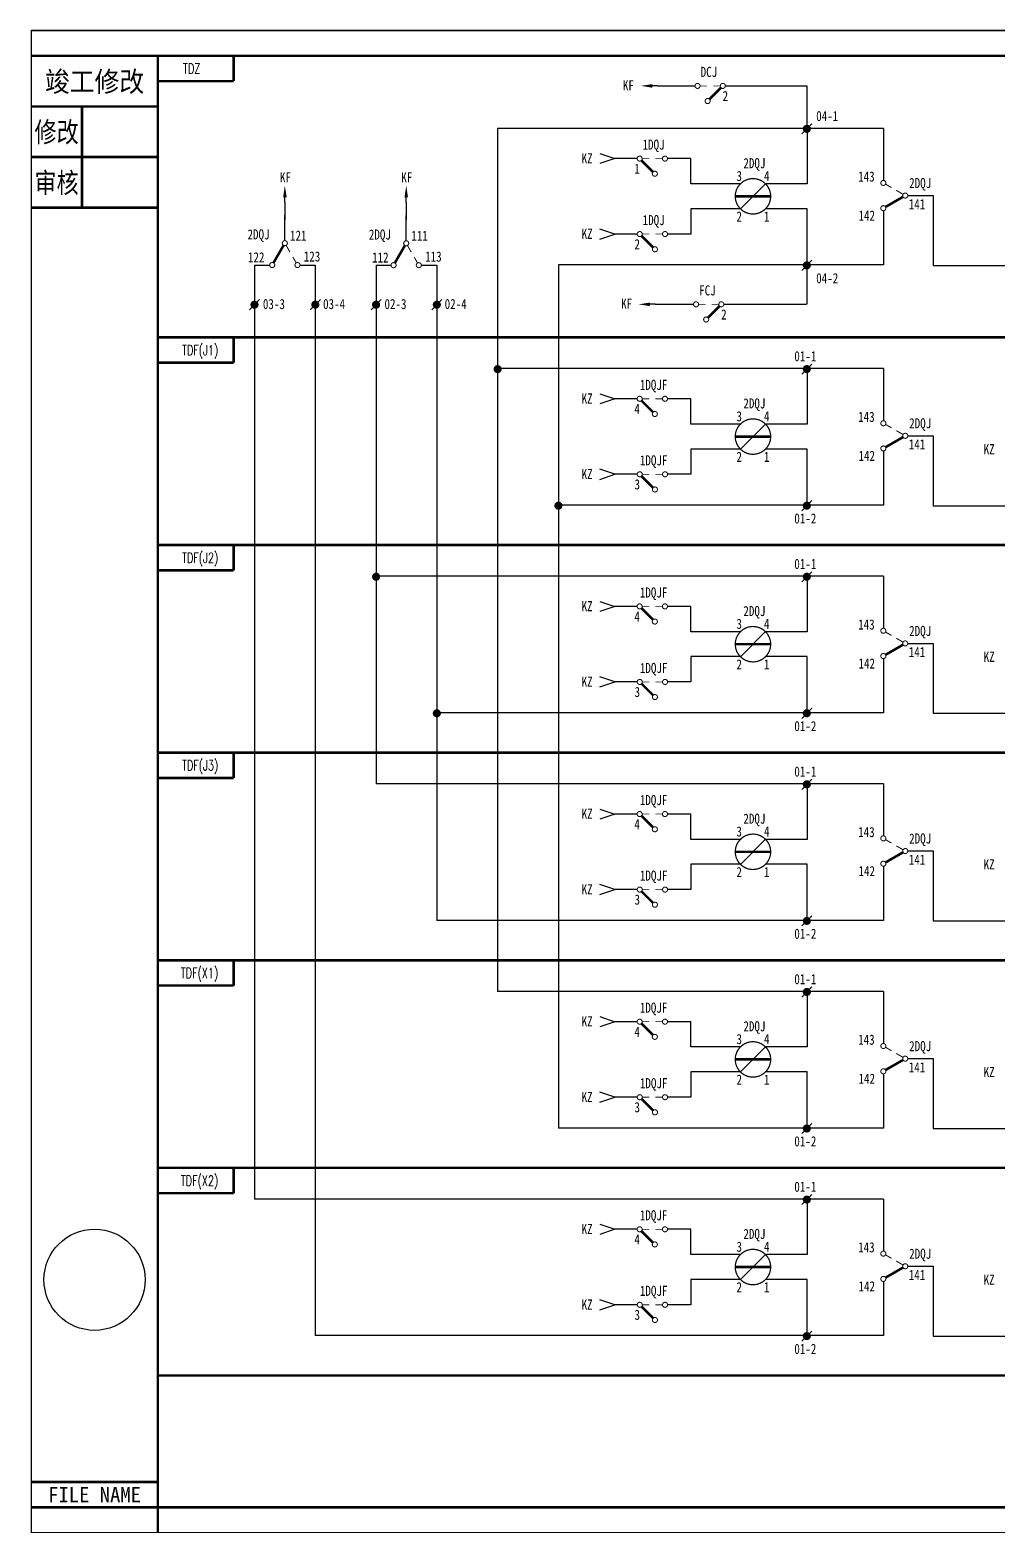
# Model space of a CAD drawing. Header units: millimetres. Extents: x -602 to 469, y -268 to 29.
# Drawn here: x -601.8 to -410.5, y -267.9 to 29.4 of the extents above; entities that cross this region are included whole.
import ezdxf
from ezdxf.enums import TextEntityAlignment as Align

# ---------------------------------------------------------------- set-up
doc = ezdxf.new("R2010")
doc.units = ezdxf.units.MM
doc.linetypes.add('DASHED', pattern=[0.75, 0.5, -0.25])
doc.layers.add('TIE', color=7, linetype='Continuous')
doc.styles.add('CHINESE', font='SimSun.ttf', dxfattribs={"width": 0.9})
doc.styles.add('HZ', font='txt.shx', dxfattribs={"width": 0.7, "bigfont": 'hztxt.shx'})

# ---------------------------------------------------------------- blocks, each defined once
blk = doc.blocks.new('W54')
for p, q in [((0, 0), (3, 1)), ((3, -1), (0, 0))]:
    blk.add_line(p, q)
blk = doc.blocks.new('W55')
at = {"rotation": 180}
blk.add_blockref('W54', (0, 0), dxfattribs=at)
blk = doc.blocks.new('144')
at = {"const_width": 0.2}
for points in [[(1, 0, -1), (0, 0, -1)], [(6, 0, -1), (5, 0, -1)], [(4, -3, -1), (3, -3, -1)]]:
    blk.add_lwpolyline(points, format="xyb", close=True, dxfattribs=at)
for points, const_width in [([(2.4, 0), (1, 0)], 0.15), ([(5, 0), (3.6, 0)], 0.15), ([(0.85, -0.35), (3.15, -2.65)], 0.5)]:
    blk.add_lwpolyline(points, dxfattribs=dict(const_width=const_width))
blk.add_lwpolyline([(5.5, -1.3, 0, 0, 0), (5.5, -2.3, 0.8, 0, 0), (5.5, -4.5, 0, 0, 0)], format="xyseb")
at = {"width": 0.8}
for tag, p in [('RELAY', (3, 2.2)), ('0', (0, -2))]:
    blk.add_attdef(tag, text='', height=2, dxfattribs=at).set_placement(p, align=Align.MIDDLE)
blk = doc.blocks.new('W21')
blk.add_line((-1, -1), (1, 1))
at = {"const_width": 0.8}
blk.add_lwpolyline([(-0.4, 0, 1), (0.4, 0, 1)], format="xyb", close=True, dxfattribs=at)
blk = doc.blocks.new('W52')
blk.add_lwpolyline([(0, -3.3, 0, 0.7, 0), (0, -1, 0.7, 0.7, 0)], format="xyseb")
blk.add_lwpolyline([(0, 0), (0, -1)])

msp = doc.modelspace()

# ---------------------------------------------------------------- linework, layer by layer
at = {"color": 7}
for p, q in [((-601.6, 29.35), (467.09, 29.35)), ((-601.6, 29.35), (467.09, 29.35)), ((467.09, 29.35), (-601.6, 29.35))]:
    msp.add_line(p, q, dxfattribs=at)
at = {"linetype": 'Continuous'}
for p, q in [((-477.81, 18.41), (-470.34, 18.41)), ((-464.39, 18.41), (-448.28, 18.41)), ((-448.28, 18.41), (-448.28, 10.32)), ((-448.22, 10.04), (-448.22, -0.96)), ((-433.15, 10.01), (-433.15, -0.16)), ((-481.87, 4.04), (-486.22, 4.04)), ((-471.22, 4.04), (-475.83, 4.04)), ((-471.22, -0.96), (-471.22, 4.04)), ((-461.29, -0.96), (-471.22, -0.96)), ((-448.22, -0.96), (-456.34, -0.96)), ((-461.29, -5.89), (-471.22, -5.89)), ((-471.22, -5.89), (-471.22, -10.89)), ((-448.22, -5.89), (-456.34, -5.89)), ((-448.22, -16.89), (-448.22, -5.89)), ((-428.32, -3.26), (-423.32, -3.26)), ((-423.32, -3.26), (-423.32, -17.09)), ((-551.47, -12.18), (-551.47, -7.18)), ((-527.48, -12.21), (-527.48, -7.21)), ((-433.15, -6.29), (-433.15, -16.99)), ((-481.79, -10.89), (-486.22, -10.89)), ((-471.22, -10.89), (-475.91, -10.89)), ((-557.48, -17.02), (-554.56, -17.02)), ((-557.48, -17.02), (-557.48, -201.7)), ((-548.44, -17.02), (-545.46, -17.02)), ((-545.46, -17.02), (-545.46, -228.7)), ((-533.44, -17.02), (-533.44, -119.6)), ((-533.44, -17.02), (-530.53, -17.02)), ((-524.41, -17.02), (-521.43, -17.02)), ((-521.43, -17.02), (-521.43, -146.6)), ((-509.41, -17.02), (-509.41, -119.6)), ((-448.28, -16.68), (-448.28, -24.78)), ((-423.32, -17.09), (-363.17, -17.09)), ((-478.28, -24.78), (-470.67, -24.78)), ((-464.68, -24.78), (-448.32, -24.78)), ((-448.22, -37.46), (-448.22, -48.46)), ((-433.15, -37.5), (-433.15, -47.67)), ((-481.87, -43.46), (-486.22, -43.46)), ((-471.22, -43.46), (-475.83, -43.46)), ((-471.22, -48.46), (-471.22, -43.46)), ((-461.29, -48.46), (-471.22, -48.46)), ((-448.22, -48.46), (-456.34, -48.46)), ((-471.22, -53.39), (-471.22, -58.39)), ((-461.29, -53.39), (-471.22, -53.39)), ((-448.22, -53.39), (-456.34, -53.39)), ((-448.22, -64.39), (-448.22, -53.39)), ((-428.32, -50.76), (-423.32, -50.76)), ((-423.32, -50.76), (-423.32, -64.6)), ((-433.15, -53.8), (-433.15, -64.5)), ((-481.79, -58.39), (-486.22, -58.39)), ((-471.22, -58.39), (-475.91, -58.39)), ((-423.32, -64.6), (-363.17, -64.6)), ((-448.22, -78.51), (-448.22, -89.51)), ((-433.15, -78.55), (-433.15, -88.72)), ((-481.87, -84.51), (-486.22, -84.51)), ((-471.22, -84.51), (-475.83, -84.51)), ((-471.22, -89.51), (-471.22, -84.51)), ((-461.29, -89.51), (-471.22, -89.51)), ((-448.22, -89.51), (-456.34, -89.51)), ((-428.32, -91.81), (-423.32, -91.81)), ((-423.32, -91.81), (-423.32, -105.65)), ((-461.29, -94.44), (-471.22, -94.44)), ((-471.22, -94.44), (-471.22, -99.44)), ((-448.22, -94.44), (-456.34, -94.44)), ((-448.22, -105.44), (-448.22, -94.44)), ((-433.15, -94.85), (-433.15, -105.55)), ((-481.79, -99.44), (-486.22, -99.44)), ((-471.22, -99.44), (-475.91, -99.44)), ((-423.32, -105.65), (-363.17, -105.65)), ((-448.22, -119.57), (-448.22, -130.57)), ((-433.15, -119.6), (-433.15, -129.77)), ((-481.87, -125.57), (-486.22, -125.57)), ((-471.22, -125.57), (-475.83, -125.57)), ((-471.22, -130.57), (-471.22, -125.57)), ((-461.29, -130.57), (-471.22, -130.57)), ((-448.22, -130.57), (-456.34, -130.57)), ((-428.32, -132.87), (-423.32, -132.87)), ((-423.32, -132.87), (-423.32, -146.7)), ((-471.22, -135.5), (-471.22, -140.5)), ((-461.29, -135.5), (-471.22, -135.5)), ((-448.22, -135.5), (-456.34, -135.5)), ((-448.22, -146.5), (-448.22, -135.5)), ((-433.15, -135.9), (-433.15, -146.6)), ((-481.79, -140.5), (-486.22, -140.5)), ((-471.22, -140.5), (-475.91, -140.5)), ((-423.32, -146.7), (-363.17, -146.7)), ((-448.22, -160.62), (-448.22, -171.62)), ((-433.15, -160.65), (-433.15, -170.82)), ((-481.87, -166.62), (-486.22, -166.62)), ((-471.22, -166.62), (-475.83, -166.62)), ((-471.22, -171.62), (-471.22, -166.62)), ((-461.29, -171.62), (-471.22, -171.62)), ((-448.22, -171.62), (-456.34, -171.62)), ((-428.32, -173.92), (-423.32, -173.92)), ((-423.32, -173.92), (-423.32, -187.75)), ((-471.22, -176.55), (-471.22, -181.55)), ((-461.29, -176.55), (-471.22, -176.55)), ((-448.22, -176.55), (-456.34, -176.55)), ((-448.22, -187.55), (-448.22, -176.55)), ((-433.15, -176.95), (-433.15, -187.65)), ((-481.79, -181.55), (-486.22, -181.55)), ((-471.22, -181.55), (-475.91, -181.55)), ((-423.32, -187.75), (-363.17, -187.75)), ((-448.22, -201.67), (-448.22, -212.67)), ((-433.15, -201.7), (-433.15, -211.88)), ((-481.87, -207.67), (-486.22, -207.67)), ((-471.22, -207.67), (-475.83, -207.67)), ((-471.22, -212.67), (-471.22, -207.67)), ((-461.29, -212.67), (-471.22, -212.67)), ((-448.22, -212.67), (-456.34, -212.67)), ((-428.32, -214.97), (-423.32, -214.97)), ((-423.32, -214.97), (-423.32, -228.8)), ((-461.29, -217.6), (-471.22, -217.6)), ((-471.22, -217.6), (-471.22, -222.6)), ((-448.22, -217.6), (-456.34, -217.6)), ((-448.22, -228.6), (-448.22, -217.6)), ((-433.15, -218), (-433.15, -228.7)), ((-481.79, -222.6), (-486.22, -222.6)), ((-471.22, -222.6), (-475.91, -222.6)), ((-423.32, -228.8), (-363.17, -228.8))]:
    msp.add_line(p, q, dxfattribs=at)
for p, q in [((-433.15, 10.01), (-509.41, 10.01)), ((-509.41, 10.01), (-509.41, -160.65)), ((-461.41, -5.9), (-456.46, -0.95)), ((-551.47, -4.6), (-551.47, -8.04)), ((-527.48, -4.62), (-527.48, -8.06)), ((-551.47, -7.18), (-551.47, -8.04)), ((-527.48, -7.21), (-527.48, -8.06)), ((-433.15, -16.99), (-497.39, -16.99)), ((-497.39, -16.99), (-497.39, -187.65)), ((-433.15, -37.5), (-509.41, -37.5)), ((-461.41, -53.4), (-456.46, -48.45)), ((-433.15, -64.5), (-497.39, -64.5)), ((-433.15, -78.55), (-533.44, -78.55)), ((-461.41, -94.45), (-456.46, -89.5)), ((-433.15, -105.55), (-521.43, -105.55)), ((-433.15, -119.6), (-533.44, -119.6)), ((-461.41, -135.51), (-456.46, -130.56)), ((-433.15, -146.6), (-521.43, -146.6)), ((-433.15, -160.65), (-509.41, -160.65)), ((-461.41, -176.56), (-456.46, -171.61)), ((-433.15, -187.65), (-497.39, -187.65)), ((-433.15, -201.7), (-557.48, -201.7)), ((-461.41, -217.61), (-456.46, -212.66)), ((-433.15, -228.7), (-545.46, -228.7))]:
    msp.add_line(p, q)
at = {"color": 0, "const_width": 0.2}
msp.add_lwpolyline([(-601.6, -267.65), (469.09, -267.65), (469.09, 29.35), (-601.6, 29.35)], close=True, dxfattribs=at)
for points in [[(-601.6, 24.35, 0.5, 0.5, 0), (-576.6, 24.35, 0.5, 0.5, 0)], [(-601.6, 14.35, 0.5, 0.5, 0), (-576.6, 14.35, 0.5, 0.5, 0)], [(-591.6, -5.65, 0.5, 0.5, 0), (-591.6, 14.35, 0.5, 0.5, 0)], [(-601.6, 4.35, 0.5, 0.5, 0), (-576.6, 4.35, 0.5, 0.5, 0)], [(-601.6, -5.65, 0.5, 0.5, 0), (-576.6, -5.65, 0.5, 0.5, 0)], [(-432.72, -5.52, 0.5, 0.5, 0), (-429.25, -3.52, 0.5, 0.5, 0)], [(-553.73, -16.58, 0.5, 0.5, 0), (-551.73, -13.12, 0.5, 0.5, 0)], [(-529.74, -16.61, 0.5, 0.5, 0), (-527.74, -13.14, 0.5, 0.5, 0)], [(-432.72, -53.03, 0.5, 0.5, 0), (-429.25, -51.03, 0.5, 0.5, 0)], [(-432.72, -94.08, 0.5, 0.5, 0), (-429.25, -92.08, 0.5, 0.5, 0)], [(-432.72, -135.13, 0.5, 0.5, 0), (-429.25, -133.13, 0.5, 0.5, 0)], [(-432.72, -176.18, 0.5, 0.5, 0), (-429.25, -174.18, 0.5, 0.5, 0)], [(-432.72, -217.23, 0.5, 0.5, 0), (-429.25, -215.23, 0.5, 0.5, 0)], [(-601.6, -257.65, 0.5, 0.5, 0), (-576.6, -257.65, 0.5, 0.5, 0)]]:
    msp.add_lwpolyline(points, format="xyseb")
for points in [[(-576.6, -262.65, 0.5, 0.5, 0), (464.09, -262.65, 0.5, 0.5, 0), (464.09, 24.35, 0.5, 0.5, 0), (-576.6, 24.35, 0.5, 0.5, 0)], [(-433.65, -0.77, 0.2, 0.2, -1), (-432.65, -0.77, 0.2, 0.2, -1)], [(-429.32, -3.27, 0.2, 0.2, -1), (-428.32, -3.27, 0.2, 0.2, -1)], [(-433.65, -5.77, 0.2, 0.2, -1), (-432.65, -5.77, 0.2, 0.2, -1)], [(-551.48, -13.18, 0.2, 0.2, 1), (-551.48, -12.18, 0.2, 0.2, 1)], [(-527.49, -13.21, 0.2, 0.2, 1), (-527.49, -12.21, 0.2, 0.2, 1)], [(-553.98, -17.51, 0.2, 0.2, 1), (-553.98, -16.51, 0.2, 0.2, 1)], [(-548.98, -17.51, 0.2, 0.2, 1), (-548.98, -16.51, 0.2, 0.2, 1)], [(-529.99, -17.54, 0.2, 0.2, 1), (-529.99, -16.54, 0.2, 0.2, 1)], [(-524.99, -17.54, 0.2, 0.2, 1), (-524.99, -16.54, 0.2, 0.2, 1)], [(-433.65, -48.28, 0.2, 0.2, -1), (-432.65, -48.28, 0.2, 0.2, -1)], [(-429.32, -50.78, 0.2, 0.2, -1), (-428.32, -50.78, 0.2, 0.2, -1)], [(-433.65, -53.28, 0.2, 0.2, -1), (-432.65, -53.28, 0.2, 0.2, -1)], [(-433.65, -89.33, 0.2, 0.2, -1), (-432.65, -89.33, 0.2, 0.2, -1)], [(-429.32, -91.83, 0.2, 0.2, -1), (-428.32, -91.83, 0.2, 0.2, -1)], [(-433.65, -94.33, 0.2, 0.2, -1), (-432.65, -94.33, 0.2, 0.2, -1)], [(-433.65, -130.38, 0.2, 0.2, -1), (-432.65, -130.38, 0.2, 0.2, -1)], [(-429.32, -132.88, 0.2, 0.2, -1), (-428.32, -132.88, 0.2, 0.2, -1)], [(-433.65, -135.38, 0.2, 0.2, -1), (-432.65, -135.38, 0.2, 0.2, -1)], [(-433.65, -171.43, 0.2, 0.2, -1), (-432.65, -171.43, 0.2, 0.2, -1)], [(-429.32, -173.93, 0.2, 0.2, -1), (-428.32, -173.93, 0.2, 0.2, -1)], [(-433.65, -176.43, 0.2, 0.2, -1), (-432.65, -176.43, 0.2, 0.2, -1)], [(-433.65, -212.48, 0.2, 0.2, -1), (-432.65, -212.48, 0.2, 0.2, -1)], [(-433.65, -217.48, 0.2, 0.2, -1), (-432.65, -217.48, 0.2, 0.2, -1)], [(-429.32, -214.98, 0.2, 0.2, -1), (-428.32, -214.98, 0.2, 0.2, -1)]]:
    msp.add_lwpolyline(points, format="xyseb", close=True)
at = {"linetype": 'ByBlock', "const_width": 0.5}
msp.add_lwpolyline([(-576.6, 24.35), (-576.6, -236.58)], dxfattribs=at)
for points, const_width in [([(-188.23, 24.35), (-576.6, 24.35)], 0.5), ([(-432.72, -1.02), (-431.54, -1.7)], 0.2), ([(-430.59, -2.25), (-429.25, -3.02)], 0.2), ([(-550.46, -14.45), (-551.23, -13.12)], 0.2), ([(-526.47, -14.48), (-527.24, -13.14)], 0.2), ([(-549.23, -16.58), (-549.91, -15.41)], 0.2), ([(-525.24, -16.61), (-525.92, -15.43)], 0.2), ([(-218.82, -31.32), (-576.6, -31.32)], 0.5), ([(-432.72, -48.53), (-431.54, -49.2)], 0.2), ([(-430.59, -49.75), (-429.25, -50.53)], 0.2), ([(-218.82, -72.37), (-576.6, -72.37)], 0.5), ([(-432.72, -89.58), (-431.54, -90.25)], 0.2), ([(-430.59, -90.8), (-429.25, -91.58)], 0.2), ([(-218.82, -113.42), (-576.6, -113.42)], 0.5), ([(-218.82, -113.42), (-576.6, -113.42)], 0.5), ([(-432.72, -130.63), (-431.54, -131.31)], 0.2), ([(-430.59, -131.86), (-429.25, -132.63)], 0.2), ([(-218.82, -154.47), (-576.6, -154.47)], 0.5), ([(-218.82, -154.47), (-576.6, -154.47)], 0.5), ([(-432.72, -171.68), (-431.54, -172.36)], 0.2), ([(-430.59, -172.91), (-429.25, -173.68)], 0.2), ([(-218.82, -195.53), (-576.6, -195.53)], 0.5), ([(-218.82, -195.53), (-576.6, -195.53)], 0.5), ([(-432.72, -212.73), (-431.54, -213.41)], 0.2), ([(-430.59, -213.96), (-429.25, -214.73)], 0.2), ([(-7.02, -236.58), (-576.6, -236.58)], 0.5), ([(-576.6, -267.65), (-576.6, -262.65), (-601.6, -262.65)], 0.5)]:
    msp.add_lwpolyline(points, dxfattribs=dict(const_width=const_width))
at = {"color": 0, "const_width": 0.5}
for points in [[(-561.6, 19.35), (-576.6, 19.35), (-576.6, 24.35), (-560.53, 24.35)], [(-561.6, -36.32), (-576.6, -36.32), (-576.6, -31.32), (-560.53, -31.32)], [(-561.6, -77.37), (-576.6, -77.37), (-576.6, -72.37), (-560.53, -72.37)], [(-561.6, -118.42), (-576.6, -118.42), (-576.6, -113.42), (-560.53, -113.42)], [(-561.6, -159.47), (-576.6, -159.47), (-576.6, -154.47), (-560.53, -154.47)], [(-561.6, -200.53), (-576.6, -200.53), (-576.6, -195.53), (-560.53, -195.53)]]:
    msp.add_lwpolyline(points, dxfattribs=at)
at = {"color": 0}
for points in [[(-561.6, 24.35, 0.5, 0.5, 0), (-561.6, 19.35, 0.5, 0.5, 0)], [(-561.6, -31.32, 0.5, 0.5, 0), (-561.6, -36.32, 0.5, 0.5, 0)], [(-561.6, -72.37, 0.5, 0.5, 0), (-561.6, -77.37, 0.5, 0.5, 0)], [(-561.6, -113.42, 0.5, 0.5, 0), (-561.6, -118.42, 0.5, 0.5, 0)], [(-561.6, -154.47, 0.5, 0.5, 0), (-561.6, -159.47, 0.5, 0.5, 0)], [(-561.6, -195.53, 0.5, 0.5, 0), (-561.6, -200.53, 0.5, 0.5, 0)]]:
    msp.add_lwpolyline(points, format="xyseb", dxfattribs=at)
at = {"linetype": 'Continuous'}
msp.add_lwpolyline([(-576.6, 8.9, 0.3, 0.3, 0), (-576.6, 14.09, 0.3, 0.3, 0)], format="xyseb", dxfattribs=at)
for points, const_width in [([(-462.43, -3.42, 1), (-455.43, -3.42, 1)], 0.25), ([(-509.81, -37.59, 1), (-509.01, -37.59, 1)], 0.8), ([(-462.43, -50.93, 1), (-455.43, -50.93, 1)], 0.25), ([(-497.79, -64.59, 1), (-496.99, -64.59, 1)], 0.8), ([(-533.84, -78.64, 1), (-533.04, -78.64, 1)], 0.8), ([(-462.43, -91.98, 1), (-455.43, -91.98, 1)], 0.25), ([(-521.83, -105.64, 1), (-521.03, -105.64, 1)], 0.8), ([(-462.43, -133.03, 1), (-455.43, -133.03, 1)], 0.25), ([(-462.43, -174.08, 1), (-455.43, -174.08, 1)], 0.25), ([(-462.43, -215.13, 1), (-455.43, -215.13, 1)], 0.25)]:
    msp.add_lwpolyline(points, format="xyb", close=True, dxfattribs=dict(const_width=const_width))
at = {"color": 3, "const_width": 0.5}
for points in [[(-462.43, -3.42), (-455.43, -3.42)], [(-462.43, -50.93), (-455.43, -50.93)], [(-462.43, -91.98), (-455.43, -91.98)], [(-462.43, -133.03), (-455.43, -133.03)], [(-462.43, -174.08), (-455.43, -174.08)], [(-462.43, -215.13), (-455.43, -215.13)]]:
    msp.add_lwpolyline(points, dxfattribs=at)
at = {"color": 7}
msp.add_circle((-589.1, -217.65), 10, dxfattribs=at)

# ---------------------------------------------------------------- block references
at = {"xscale": -1}
for name, p, rotation in [('W52', (-477.81, 18.41), 270), ('W52', (-551.47, -4.6), 180), ('W52', (-527.48, -4.62), 180), ('W55', (-486.22, -10.89), 180), ('W52', (-478.28, -24.78), 270), ('W55', (-486.22, -58.39), 180), ('W55', (-486.22, -99.44), 180), ('W55', (-486.22, -140.5), 180), ('W55', (-486.22, -181.55), 180), ('W55', (-486.22, -222.6), 180)]:
    msp.add_blockref(name, p, dxfattribs=dict(at, rotation=rotation))
at = {"linetype": 'DASHED', "xscale": -1}
for p in [(-464.39, 18.41), (-464.68, -24.78)]:
    msp.add_blockref('144', p, dxfattribs=at)
at = {"color": 0}
for p in [(-448.28, 9.92), (-448.28, -17.08), (-557.48, -24.85), (-545.46, -24.85), (-533.44, -24.85), (-521.43, -24.85), (-448.28, -37.59), (-448.28, -64.59), (-448.28, -78.64), (-448.28, -105.64), (-448.28, -119.69), (-448.28, -146.69), (-448.28, -160.74), (-448.28, -187.74), (-448.28, -201.79), (-448.28, -228.79)]:
    msp.add_blockref('W21', p, dxfattribs=at)
for p in [(-486.22, 4.04), (-486.22, -43.46), (-486.22, -84.51), (-486.22, -125.57), (-486.22, -166.62), (-486.22, -207.67)]:
    msp.add_blockref('W55', p)
at = {"linetype": 'DASHED'}
for p in [(-481.83, 4.04), (-481.81, -10.89), (-481.83, -43.46), (-481.81, -58.39), (-481.83, -84.51), (-481.81, -99.44), (-481.83, -125.57), (-481.81, -140.5), (-481.83, -166.62), (-481.81, -181.55), (-481.83, -207.67), (-481.81, -222.6)]:
    msp.add_blockref('144', p, dxfattribs=at)

# ---------------------------------------------------------------- texts
at = {"color": 7, "style": 'CHINESE'}
for s, width, p in [('竣工修改', 0.9, (-589.1, 19.35)), ('修改', 0.8, (-596.6, 9.35)), ('审核', 0.8, (-596.6, -0.65))]:
    msp.add_text(s, height=4, dxfattribs=dict(at, width=width)).set_placement(p, align=Align.MIDDLE)
at = {"color": 7, "linetype": 'Continuous', "style": 'HZ', "width": 0.7}
for s, p in [('TDZ', (-568.19, 20.83)), ('TDF(J1)', (-564.65, -34.84)), ('TDF(J2)', (-564.65, -75.89)), ('TDF(J3)', (-564.65, -116.94)), ('TDF(X1)', (-564.65, -157.99)), ('TDF(X2)', (-564.65, -199.05))]:
    msp.add_text(s, height=2, dxfattribs=at).set_placement(p, align=Align.RIGHT)
at = {"color": 7, "width": 0.8}
for s, p in [('04-1', (-444.25, 12.44)), ('3    4', (-458.93, 0.58)), ('2    1', (-458.93, -7.42)), ('04-2', (-444.25, -19.63)), ('01-1', (-448.58, -35.06)), ('3    4', (-458.93, -46.93)), ('2    1', (-458.93, -54.93)), ('01-2', (-448.58, -67.13)), ('01-1', (-448.58, -76.12)), ('3    4', (-458.93, -87.98)), ('2    1', (-458.93, -95.98)), ('01-2', (-448.58, -108.19)), ('01-1', (-448.58, -117.17)), ('3    4', (-458.93, -129.03)), ('2    1', (-458.93, -137.03)), ('01-2', (-448.58, -149.24)), ('01-1', (-448.58, -158.22)), ('3    4', (-458.93, -170.08)), ('2    1', (-458.93, -178.08)), ('01-2', (-448.58, -190.29)), ('01-1', (-448.58, -199.27)), ('3    4', (-458.93, -211.13)), ('2    1', (-458.93, -219.13)), ('01-2', (-448.58, -231.34))]:
    msp.add_text(s, height=2, dxfattribs=at).set_placement(p, align=Align.MIDDLE)
for s, p in [('143', (-438.14, -0.52)), ('141', (-428.13, -5.98)), ('142', (-438.07, -8.23)), ('121', (-550.45, -12.19)), ('111', (-526.46, -12.22)), ('122', (-558.78, -16.48)), ('123', (-547.74, -16.32)), ('112', (-534.23, -16.51)), ('113', (-523.74, -16.34)), ('03-3', (-555.82, -25.72)), ('03-4', (-543.92, -25.71)), ('02-3', (-531.78, -25.72)), ('02-4', (-519.88, -25.71)), ('143', (-438.14, -48.02)), ('141', (-428.13, -53.48)), ('142', (-438.07, -55.73)), ('143', (-438.14, -89.08)), ('142', (-438.07, -96.79)), ('141', (-428.13, -94.54)), ('143', (-438.14, -130.13)), ('141', (-428.13, -135.59)), ('142', (-438.07, -137.84)), ('143', (-438.14, -171.18)), ('141', (-428.13, -176.64)), ('142', (-438.07, -178.89)), ('143', (-438.14, -212.23)), ('141', (-428.13, -217.69)), ('142', (-438.07, -219.94))]:
    msp.add_text(s, height=2, dxfattribs=at).set_placement(p)
at = {"color": 7, "style": 'CHINESE'}
msp.add_text('FILE NAME', height=3, dxfattribs=at).set_placement((-589.1, -260.15), align=Align.MIDDLE)
at = {"color": 0, "width": 0.8}
for tag, text, p in [('2', '2', (-464.39, 16.41)), ('1', '4', (-481.83, 2.04)), ('2', '2', (-481.81, -12.89)), ('2', '2', (-464.68, -26.78)), ('4', '4', (-481.83, -45.46)), ('3', '4', (-481.81, -60.39)), ('4', '4', (-481.83, -86.51)), ('3', '4', (-481.81, -101.44)), ('4', '4', (-481.83, -127.57)), ('3', '4', (-481.81, -142.5)), ('4', '4', (-481.83, -168.62)), ('3', '4', (-481.81, -183.55)), ('4', '4', (-481.83, -209.67)), ('3', '4', (-481.81, -224.6))]:
    msp.add_attdef(tag, text=text, height=2, dxfattribs=at).set_placement(p, align=Align.MIDDLE)
at = {"layer": 'TIE', "color": 7, "width": 0.8}
for s, p in [('DCJ', (-467.64, 20.18)), ('1DQJ', (-478.58, 5.81)), ('2DQJ', (-458.65, 2.13)), ('2DQJ', (-425.87, -1.79)), ('1DQJ', (-478.56, -9.12)), ('FCJ', (-467.93, -23.02)), ('1DQJF', (-478.58, -41.7)), ('2DQJ', (-458.65, -45.37)), ('2DQJ', (-425.87, -49.3)), ('1DQJF', (-478.56, -56.63)), ('1DQJF', (-478.58, -82.75)), ('2DQJ', (-458.65, -86.42)), ('2DQJ', (-425.87, -90.35)), ('1DQJF', (-478.56, -97.68)), ('1DQJF', (-478.58, -123.8)), ('2DQJ', (-458.65, -127.48)), ('2DQJ', (-425.87, -131.4)), ('1DQJF', (-478.56, -138.73)), ('1DQJF', (-478.58, -164.85)), ('2DQJ', (-458.65, -168.53)), ('2DQJ', (-425.87, -172.45)), ('1DQJF', (-478.56, -179.78)), ('1DQJF', (-478.58, -205.9)), ('2DQJ', (-458.65, -209.58)), ('2DQJ', (-425.87, -213.5)), ('1DQJF', (-478.56, -220.83))]:
    msp.add_text(s, height=2, dxfattribs=at).set_placement(p, align=Align.CENTER)
for s, p in [('KF', (-484.65, 17.51)), ('KZ', (-492.8, 3.1)), ('KF', (-552.45, -0.66)), ('KF', (-528.46, -0.68)), ('2DQJ', (-558.86, -11.95)), ('2DQJ', (-534.87, -11.98)), ('KZ', (-492.8, -11.83)), ('KF', (-485, -25.66)), ('KZ', (-492.8, -44.4)), ('KZ', (-413.31, -54.42)), ('KZ', (-492.8, -59.34)), ('KZ', (-492.8, -85.46)), ('KZ', (-413.31, -95.47)), ('KZ', (-492.8, -100.39)), ('KZ', (-492.8, -126.51)), ('KZ', (-413.31, -136.52)), ('KZ', (-492.8, -141.44)), ('KZ', (-492.8, -167.56)), ('KZ', (-413.31, -177.57)), ('KZ', (-492.8, -182.49)), ('KZ', (-492.8, -208.61)), ('KZ', (-413.31, -218.62)), ('KZ', (-492.8, -223.55))]:
    msp.add_text(s, height=2, dxfattribs=at).set_placement(p)

doc.saveas('drawing.dxf')
